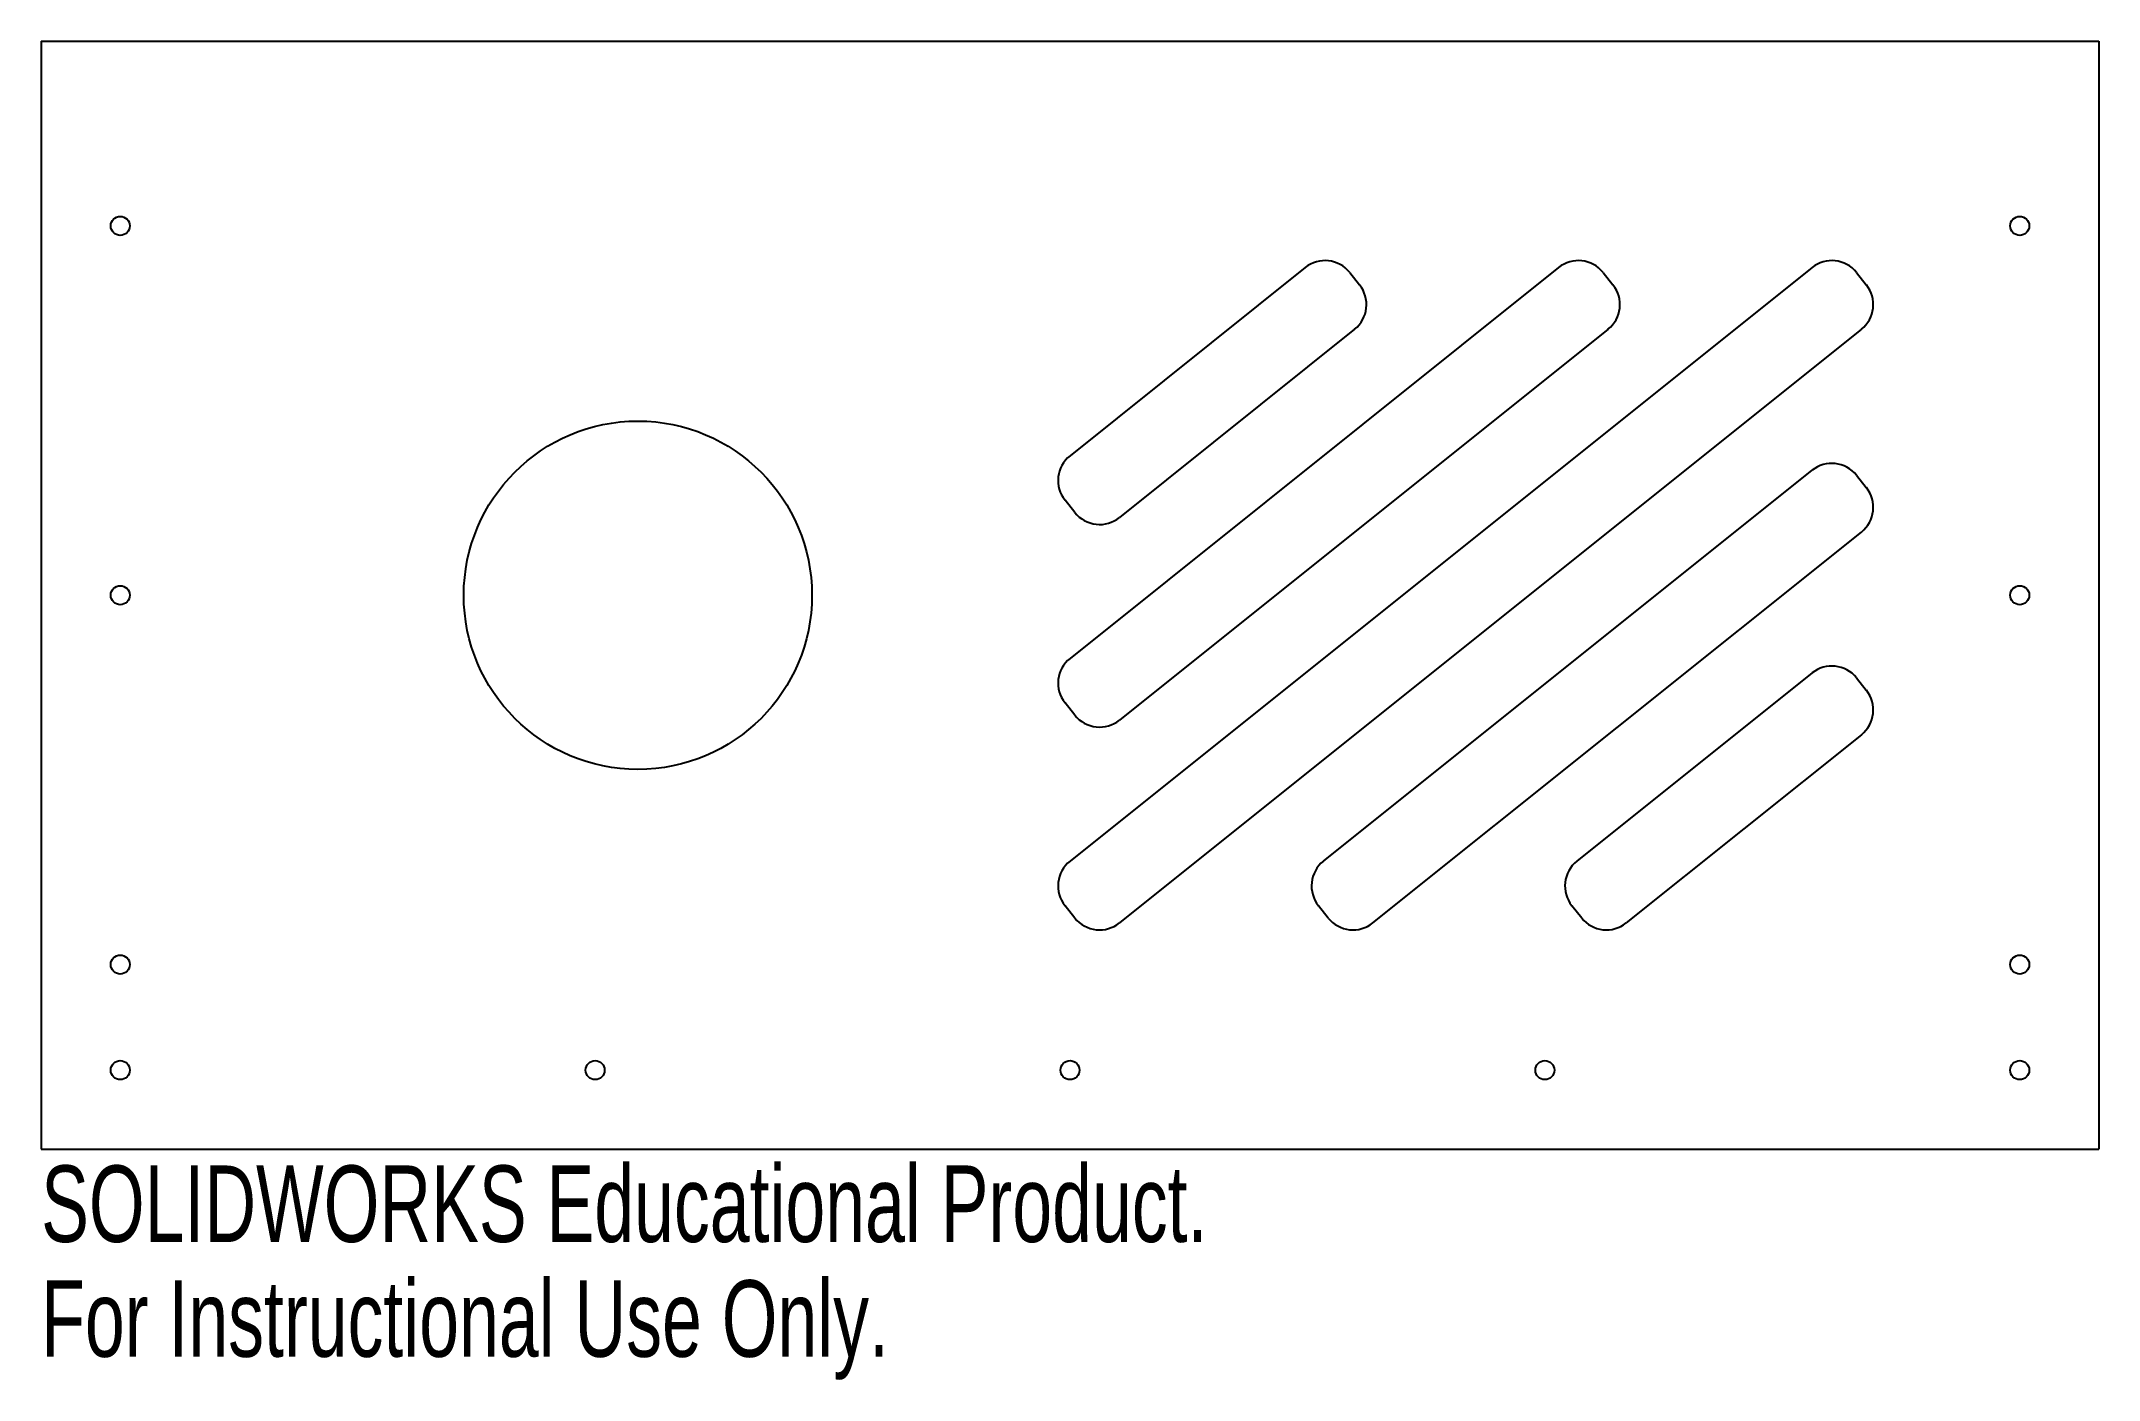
# Model space of a CAD drawing. Header units: millimetres. Extents: x -65 to 65, y -15 to 70.
import ezdxf

# ---------------------------------------------------------------- set-up
doc = ezdxf.new("R2010")
doc.units = ezdxf.units.MM
doc.styles.add('SLDTEXTSTYLE0', font='TXT', dxfattribs={"width": 0.7})

msp = doc.modelspace()

# ---------------------------------------------------------------- linework, layer by layer
at = {"color": 7, "linetype": 'Continuous', "lineweight": 25}
for p, q in [((-65, 70), (65, 70)), ((-65, 70), (-65, 0)), ((65, 70), (65, 0)), ((30.87, 55.7), (0, 31.01)), ((46.88, 55.7), (0, 18.2)), ((14.86, 55.7), (0, 43.81)), ((17.67, 55.39), (18.3, 54.61)), ((33.68, 55.39), (34.3, 54.61)), ((49.69, 55.39), (50.31, 54.61)), ((33.99, 51.8), (3.12, 27.1)), ((50, 51.8), (3.12, 14.3)), ((17.98, 51.8), (3.12, 39.91)), ((16.01, 18.2), (46.88, 42.9)), ((49.69, 42.58), (50.31, 41.8)), ((0.31, 40.22), (-0.31, 41)), ((19.13, 14.3), (50, 38.99)), ((46.88, 30.09), (32.02, 18.2)), ((49.69, 29.78), (50.31, 29)), ((0.31, 27.42), (-0.31, 28.2)), ((50, 26.19), (35.14, 14.3)), ((0.31, 14.61), (-0.31, 15.39)), ((16.32, 14.61), (15.7, 15.39)), ((32.33, 14.61), (31.7, 15.39)), ((-65, 0), (65, 0))]:
    msp.add_line(p, q, dxfattribs=at)
for centre, radius in [((-60, 58.33), 0.6), ((60, 58.33), 0.6), ((-27.3, 35), 11), ((-60, 35), 0.6), ((60, 35), 0.6), ((-60, 11.67), 0.6), ((60, 11.67), 0.6), ((-60, 5), 0.6), ((-30, 5), 0.6), ((0, 5), 0.6), ((30, 5), 0.6), ((60, 5), 0.6)]:
    msp.add_circle(centre, radius, dxfattribs=at)
for centre, start, end in [((16.11, 54.14), 38.6598, 128.6598), ((32.12, 54.14), 38.6598, 128.6598), ((48.13, 54.14), 38.6598, 128.6598), ((16.73, 53.36), 308.6598, 38.6598), ((32.74, 53.36), 308.6598, 38.6598), ((48.75, 53.36), 308.6598, 38.6598), ((1.25, 42.25), 128.6598, 218.6598), ((48.13, 41.33), 38.6598, 128.6598), ((48.75, 40.55), 308.6598, 38.6598), ((1.87, 41.47), 218.6598, 308.6598), ((1.25, 29.45), 128.6598, 218.6598), ((48.13, 28.53), 38.6598, 128.6598), ((48.75, 27.75), 308.6598, 38.6598), ((1.87, 28.67), 218.6598, 308.6598), ((1.25, 16.64), 128.6598, 218.6598), ((17.26, 16.64), 128.6598, 218.6598), ((33.27, 16.64), 128.6598, 218.6598), ((1.87, 15.86), 218.6598, 308.6598), ((17.88, 15.86), 218.6598, 308.6598), ((33.89, 15.86), 218.6598, 308.6598)]:
    msp.add_arc(centre, 2, start, end, dxfattribs=at)

# ---------------------------------------------------------------- texts
at = {"color": 7, "linetype": 'Continuous', "char_height": 4.8336, "attachment_point": 1, "style": 'SLDTEXTSTYLE0'}
for s, insert in [('SOLIDWORKS Educational Product.', (-65, -1.02)), ('For Instructional Use Only.', (-65, -8.27))]:
    msp.add_mtext(s, dxfattribs=dict(at, insert=insert))

doc.saveas('drawing.dxf')
